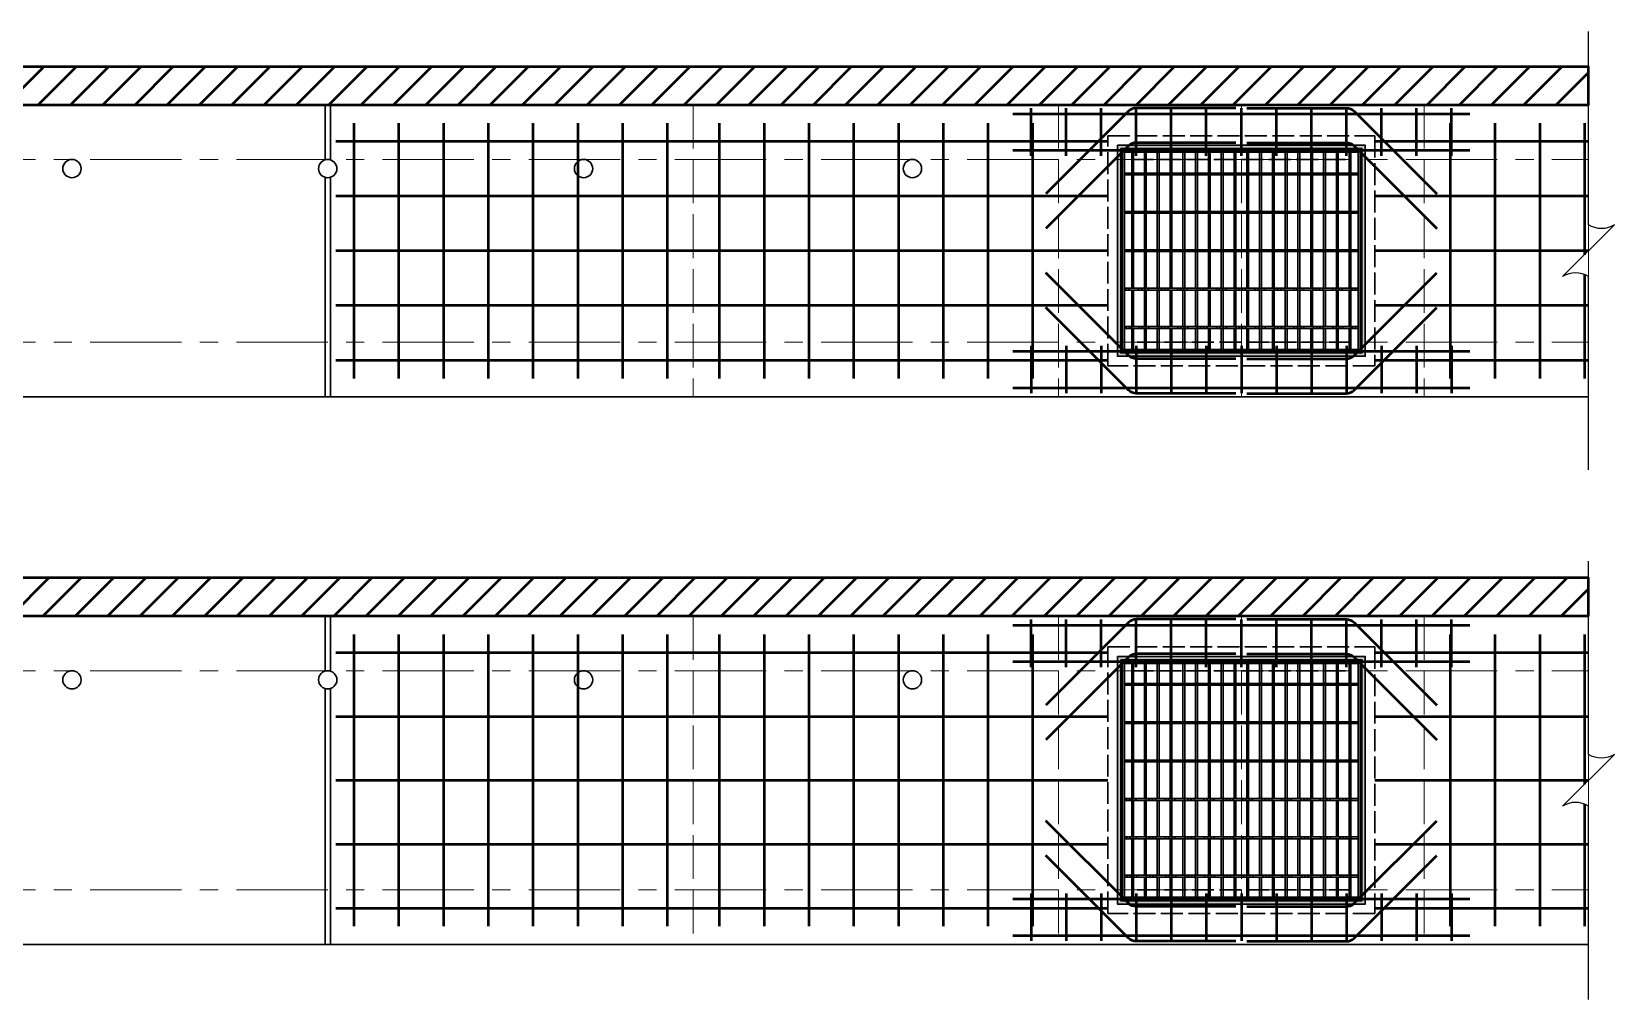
# Model space of a CAD drawing. Extents: x -4891 to 4829, y -5666 to -3242.
# Drawn here: x 2715.8 to 3148.9, y -4103.5 to -3838.5 of the extents above; entities that cross this region are included whole.
import ezdxf

# ---------------------------------------------------------------- set-up
doc = ezdxf.new("R2010")
doc.units = 0
doc.header["$MEASUREMENT"] = 0
doc.linetypes.add('ACAD_ISO02W100', pattern=[15, 12, -3])
doc.linetypes.add('CENTERX2', pattern=[4, 2.5, -0.5, 0.5, -0.5])
for name, color, linetype, lineweight in [('一、1.基本-圖框', 7, 'Continuous', 20), ('一、3.基本-變更', 1, 'Continuous', 50), ('二、1.繪圖-既有設施', 8, 'Continuous', 20), ('二、2.繪圖-施作項目', 181, 'Continuous', 30), ('二、5.繪圖-鋼筋', 60, 'Continuous', 50), ('二、6.繪圖-其他施作項目', 35, 'Continuous', 30)]:
    doc.layers.add(name, color=color, linetype=linetype, lineweight=lineweight)
doc.layers.add('一、4.基本-隱藏', color=9, linetype='ACAD_ISO02W100', lineweight=20, plot=False)
doc.layers.add('三、3.文字-註解文字', color=2, linetype='Continuous')
pattern_1 = [(45, (1726.5, -3689.8314), (-2.65165, 2.65165), []), (45, (1727.384, -3689.8314), (-2.65165, 2.65165), []), (45, (1728.2678, -3689.8314), (-2.65165, 2.65165), []), (45, (1729.1517, -3689.8314), (-2.65165, 2.65165), [])]
pattern_2 = [(45, (1611.5, -3829.8314), (-2.65165, 2.65165), []), (45, (1612.384, -3829.8314), (-2.65165, 2.65165), []), (45, (1613.2678, -3829.8314), (-2.65165, 2.65165), []), (45, (1614.1517, -3829.8314), (-2.65165, 2.65165), [])]

msp = doc.modelspace()

# ---------------------------------------------------------------- hatches: boundary and pattern name
at = {"layer": '一、3.基本-變更', "linetype": 'Continuous'}
h = msp.add_hatch(dxfattribs=at)
h.set_pattern_fill('ANSI31', color=256, scale=50)
h.paths.add_polyline_path([(3141.861, -3848.099), (2451.861, -3848.099), (2451.861, -3858.486), (3141.861, -3858.486)])
h = msp.add_hatch(dxfattribs=at)
h.set_pattern_fill('ANSI31', color=256, scale=50)
h.paths.add_polyline_path([(3141.861, -3988.099), (2451.861, -3988.099), (2451.861, -3998.486), (3141.861, -3998.486)])
at = {"layer": '二、6.繪圖-其他施作項目'}
h = msp.add_hatch(color=256, dxfattribs=at)
h.dxf.hatch_style = 1
h.paths.add_polyline_path([(3012.961, -3927.386), (3080.761, -3927.386), (3080.761, -3869.586), (3012.961, -3869.586)])
h.paths.add_polyline_path([(3013.861, -3870.486), (3079.861, -3870.486), (3079.861, -3926.486), (3013.861, -3926.486)], flags=16)
h = msp.add_hatch(dxfattribs=at)
h.set_pattern_fill('ANSI34', color=256, scale=5)
h.set_pattern_definition(pattern_1)
h.paths.add_polyline_path([(3078.861, -3877.236), (3014.861, -3877.236), (3014.861, -3877.736), (3078.861, -3877.736)])
h = msp.add_hatch(dxfattribs=at)
h.set_pattern_fill('ANSI34', color=256, scale=5)
h.set_pattern_definition(pattern_1)
h.paths.add_polyline_path([(3078.861, -3887.736), (3014.861, -3887.736), (3014.861, -3888.236), (3078.861, -3888.236)])
h = msp.add_hatch(dxfattribs=at)
h.set_pattern_fill('ANSI34', color=256, scale=5)
h.set_pattern_definition(pattern_1)
h.paths.add_polyline_path([(3078.861, -3898.236), (3014.861, -3898.236), (3014.861, -3898.736), (3078.861, -3898.736)])
h = msp.add_hatch(dxfattribs=at)
h.set_pattern_fill('ANSI34', color=256, scale=5)
h.set_pattern_definition(pattern_1)
h.paths.add_polyline_path([(3078.861, -3908.736), (3014.861, -3908.736), (3014.861, -3909.236), (3078.861, -3909.236)])
h = msp.add_hatch(dxfattribs=at)
h.set_pattern_fill('ANSI34', color=256, scale=5)
h.set_pattern_definition(pattern_1)
h.paths.add_polyline_path([(3078.861, -3919.236), (3014.861, -3919.236), (3014.861, -3919.736), (3078.861, -3919.736)])
h = msp.add_hatch(color=256, dxfattribs=at)
h.dxf.hatch_style = 1
h.paths.add_polyline_path([(3012.961, -4077.386), (3080.761, -4077.386), (3080.761, -4009.586), (3012.961, -4009.586)])
h.paths.add_polyline_path([(3013.861, -4010.486), (3079.861, -4010.486), (3079.861, -4076.486), (3013.861, -4076.486)], flags=16)
h = msp.add_hatch(dxfattribs=at)
h.set_pattern_fill('ANSI34', color=256, scale=5)
h.set_pattern_definition(pattern_2)
h.paths.add_polyline_path([(3078.861, -4016.986), (3014.861, -4016.986), (3014.861, -4017.486), (3078.861, -4017.486)])
h = msp.add_hatch(dxfattribs=at)
h.set_pattern_fill('ANSI34', color=256, scale=5)
h.set_pattern_definition(pattern_2)
h.paths.add_polyline_path([(3078.861, -4027.486), (3014.861, -4027.486), (3014.861, -4027.986), (3078.861, -4027.986)])
h = msp.add_hatch(dxfattribs=at)
h.set_pattern_fill('ANSI34', color=256, scale=5)
h.set_pattern_definition(pattern_2)
h.paths.add_polyline_path([(3078.861, -4037.986), (3014.861, -4037.986), (3014.861, -4038.486), (3078.861, -4038.486)])
h = msp.add_hatch(dxfattribs=at)
h.set_pattern_fill('ANSI34', color=256, scale=5)
h.set_pattern_definition(pattern_2)
h.paths.add_polyline_path([(3078.861, -4048.486), (3014.861, -4048.486), (3014.861, -4048.986), (3078.861, -4048.986)])
h = msp.add_hatch(dxfattribs=at)
h.set_pattern_fill('ANSI34', color=256, scale=5)
h.set_pattern_definition(pattern_2)
h.paths.add_polyline_path([(3078.861, -4058.986), (3014.861, -4058.986), (3014.861, -4059.486), (3078.861, -4059.486)])
h = msp.add_hatch(dxfattribs=at)
h.set_pattern_fill('ANSI34', color=256, scale=5)
h.set_pattern_definition(pattern_2)
h.paths.add_polyline_path([(3078.861, -4069.486), (3014.861, -4069.486), (3014.861, -4069.986), (3078.861, -4069.986)])

# ---------------------------------------------------------------- linework, layer by layer
at = {"layer": '一、1.基本-圖框', "linetype": 'Continuous'}
for points in [[(3141.861, -3848.099), (2451.861, -3848.099), (2451.861, -3938.486), (3141.861, -3938.486)], [(3141.861, -3988.099), (2451.861, -3988.099), (2451.861, -4088.486), (3141.861, -4088.486)]]:
    msp.add_lwpolyline(points, close=True, dxfattribs=at)
at = {"layer": '一、3.基本-變更', "linetype": 'Continuous'}
for points in [[(2451.861, -3858.486), (3141.861, -3858.486), (3141.861, -3848.099), (2451.861, -3848.099)], [(2451.861, -3998.486), (3141.861, -3998.486), (3141.861, -3988.099), (2451.861, -3988.099)]]:
    msp.add_lwpolyline(points, close=True, dxfattribs=at)
at = {"layer": '一、4.基本-隱藏'}
for points in [[(2896.861, -3858.486), (2896.861, -3938.486)], [(2996.861, -3858.486), (2996.861, -3938.486)], [(3046.861, -3858.486), (3046.861, -3938.486)], [(3096.861, -3858.486), (3096.861, -3938.486)], [(2896.861, -3998.486), (2896.861, -4088.486)], [(2996.861, -3998.486), (2996.861, -4088.486)], [(3046.861, -3998.486), (3046.861, -4088.486)], [(3096.861, -3998.486), (3096.861, -4088.486)]]:
    msp.add_lwpolyline(points, dxfattribs=at)
at = {"layer": '三、3.文字-註解文字'}
for points in [[(3141.861, -3958.486), (3141.861, -3905.557, 0.2828427), (3134.79, -3905.557), (3148.932, -3891.415, -0.2828427), (3141.861, -3891.415), (3141.861, -3838.486)], [(3141.861, -4103.486), (3141.861, -4050.557, 0.2828427), (3134.79, -4050.557), (3148.932, -4036.415, -0.2828427), (3141.861, -4036.415), (3141.861, -3983.486)]]:
    msp.add_lwpolyline(points, format="xyb", dxfattribs=at)
at = {"layer": '二、1.繪圖-既有設施', "linetype": 'CENTERX2', "ltscale": 10}
for points in [[(2451.861, -3873.486), (3141.861, -3873.486)], [(2451.861, -3923.486), (3141.861, -3923.486)], [(2451.861, -4013.486), (3141.861, -4013.486)], [(2451.861, -4073.486), (3141.861, -4073.486)]]:
    msp.add_lwpolyline(points, dxfattribs=at)
at = {"layer": '二、2.繪圖-施作項目', "linetype": 'Continuous'}
for points in [[(2451.861, -3858.486), (3141.861, -3858.486)], [(2796.111, -3858.486), (2796.111, -3873.601)], [(2797.611, -3858.486), (2797.611, -3873.601)], [(2796.111, -3878.371), (2796.111, -3938.486)], [(2797.611, -3878.371), (2797.611, -3938.486)], [(2451.861, -3938.486), (3141.861, -3938.486)], [(2451.861, -3998.486), (3141.861, -3998.486)], [(2796.111, -3998.486), (2796.111, -4013.601)], [(2797.611, -3998.486), (2797.611, -4013.601)], [(2796.111, -4018.371), (2796.111, -4088.486)], [(2797.611, -4018.371), (2797.611, -4088.486)], [(2451.861, -4088.486), (3141.861, -4088.486)]]:
    msp.add_lwpolyline(points, dxfattribs=at)
at = {"layer": '二、5.繪圖-鋼筋'}
for points in [[(2984.361, -3860.986), (3109.361, -3860.986)], [(2989.361, -3872.486), (2989.361, -3859.486)], [(2998.944, -3872.486), (2998.944, -3859.486)], [(3008.527, -3872.486), (3008.527, -3859.486)], [(3018.111, -3872.486), (3018.111, -3859.486)], [(3027.694, -3872.486), (3027.694, -3859.486)], [(3037.277, -3872.486), (3037.277, -3859.486)], [(3046.861, -3872.486), (3046.861, -3859.486)], [(3056.444, -3872.486), (3056.444, -3859.486)], [(3066.027, -3872.486), (3066.027, -3859.486)], [(3075.611, -3872.486), (3075.611, -3859.486)], [(3085.194, -3872.486), (3085.194, -3859.486)], [(3094.777, -3872.486), (3094.777, -3859.486)], [(3104.361, -3872.486), (3104.361, -3859.486)], [(2804.011, -3863.536), (2804.011, -3933.436)], [(2816.261, -3863.536), (2816.261, -3933.436)], [(2828.511, -3863.536), (2828.511, -3933.436)], [(2840.761, -3863.536), (2840.761, -3933.436)], [(2853.011, -3863.536), (2853.011, -3933.436)], [(2865.261, -3863.536), (2865.261, -3933.436)], [(2877.511, -3863.536), (2877.511, -3933.436)], [(2889.751, -3863.536), (2889.751, -3933.436)], [(2904.011, -3863.536), (2904.011, -3933.436)], [(2916.261, -3863.536), (2916.261, -3933.436)], [(2928.511, -3863.536), (2928.511, -3933.436)], [(2940.761, -3863.536), (2940.761, -3933.436)], [(2953.011, -3863.536), (2953.011, -3933.436)], [(2965.261, -3863.536), (2965.261, -3933.436)], [(2977.511, -3863.536), (2977.511, -3933.436)], [(2989.751, -3863.536), (2989.751, -3933.436)], [(3104.011, -3863.536), (3104.011, -3933.436)], [(3116.261, -3863.536), (3116.261, -3933.436)], [(3128.511, -3863.536), (3128.511, -3933.436)], [(3140.761, -3863.536), (3140.761, -3899.586)], [(2984.361, -3870.986), (3109.361, -3870.986)], [(3140.761, -3905.012), (3140.761, -3933.436)], [(2984.361, -3925.986), (3109.361, -3925.986)], [(2989.361, -3924.486), (2989.361, -3937.486)], [(2998.944, -3924.486), (2998.944, -3937.486)], [(3008.527, -3924.486), (3008.527, -3937.486)], [(3018.111, -3924.486), (3018.111, -3937.486)], [(3027.694, -3924.486), (3027.694, -3937.486)], [(3037.277, -3924.486), (3037.277, -3937.486)], [(3046.861, -3924.486), (3046.861, -3937.486)], [(3056.444, -3924.486), (3056.444, -3937.486)], [(3066.027, -3924.486), (3066.027, -3937.486)], [(3075.611, -3924.486), (3075.611, -3937.486)], [(3085.194, -3924.486), (3085.194, -3937.486)], [(3094.777, -3924.486), (3094.777, -3937.486)], [(3104.361, -3924.486), (3104.361, -3937.486)], [(2984.361, -3935.986), (3109.361, -3935.986)], [(2984.361, -4000.986), (3109.361, -4000.986)], [(2989.361, -4012.486), (2989.361, -3999.486)], [(2998.944, -4012.486), (2998.944, -3999.486)], [(3008.527, -4012.486), (3008.527, -3999.486)], [(3018.111, -4012.486), (3018.111, -3999.486)], [(3027.694, -4012.486), (3027.694, -3999.486)], [(3037.277, -4012.486), (3037.277, -3999.486)], [(3046.861, -4012.486), (3046.861, -3999.486)], [(3056.444, -4012.486), (3056.444, -3999.486)], [(3066.027, -4012.486), (3066.027, -3999.486)], [(3075.611, -4012.486), (3075.611, -3999.486)], [(3085.194, -4012.486), (3085.194, -3999.486)], [(3094.777, -4012.486), (3094.777, -3999.486)], [(3104.361, -4012.486), (3104.361, -3999.486)], [(2804.011, -4003.536), (2804.011, -4083.486)], [(2816.261, -4003.536), (2816.261, -4083.486)], [(2828.511, -4003.536), (2828.511, -4083.486)], [(2840.761, -4003.536), (2840.761, -4083.486)], [(2853.011, -4003.536), (2853.011, -4083.486)], [(2865.261, -4003.536), (2865.261, -4083.486)], [(2877.511, -4003.536), (2877.511, -4083.486)], [(2889.751, -4003.536), (2889.751, -4083.486)], [(2904.011, -4003.536), (2904.011, -4083.486)], [(2916.261, -4003.536), (2916.261, -4083.486)], [(2928.511, -4003.536), (2928.511, -4083.486)], [(2940.761, -4003.536), (2940.761, -4083.486)], [(2953.011, -4003.536), (2953.011, -4083.486)], [(2965.261, -4003.536), (2965.261, -4083.486)], [(2977.511, -4003.536), (2977.511, -4083.486)], [(2989.751, -4003.536), (2989.751, -4083.486)], [(3104.011, -4003.536), (3104.011, -4083.486)], [(3116.261, -4003.536), (3116.261, -4083.486)], [(3128.511, -4003.536), (3128.511, -4083.486)], [(3140.761, -4003.536), (3140.761, -4044.586)], [(2984.361, -4010.986), (3109.361, -4010.986)], [(3140.761, -4050.012), (3140.761, -4083.486)], [(2989.361, -4074.486), (2989.361, -4087.486)], [(2998.944, -4074.486), (2998.944, -4087.486)], [(3008.527, -4074.486), (3008.527, -4087.486)], [(3018.111, -4074.486), (3018.111, -4087.486)], [(3027.694, -4074.486), (3027.694, -4087.486)], [(3037.277, -4074.486), (3037.277, -4087.486)], [(3046.861, -4074.486), (3046.861, -4087.486)], [(3056.444, -4074.486), (3056.444, -4087.486)], [(3066.027, -4074.486), (3066.027, -4087.486)], [(3075.611, -4074.486), (3075.611, -4087.486)], [(3085.194, -4074.486), (3085.194, -4087.486)], [(3094.777, -4074.486), (3094.777, -4087.486)], [(3104.361, -4074.486), (3104.361, -4087.486)], [(2984.361, -4075.986), (3109.361, -4075.986)], [(2984.361, -4085.986), (3109.361, -4085.986)]]:
    msp.add_lwpolyline(points, dxfattribs=at)
for points in [[(3045.361, -3859.406), (3018.103, -3859.406, 0.1989124), (3015.982, -3860.284), (2993.361, -3882.906)], [(3048.361, -3859.406), (3075.618, -3859.406, -0.1989124), (3077.739, -3860.284), (3100.361, -3882.906)], [(3045.361, -3868.906), (3018.103, -3868.906, 0.1989124), (3015.982, -3869.784), (2993.361, -3892.406)], [(3048.361, -3868.906), (3075.618, -3868.906, -0.1989124), (3077.739, -3869.784), (3100.361, -3892.406)], [(3045.361, -3928.066), (3018.103, -3928.066, -0.1989124), (3015.982, -3927.187), (2993.361, -3904.566)], [(3048.361, -3928.066), (3075.618, -3928.066, 0.1989124), (3077.739, -3927.187), (3100.361, -3904.566)], [(3045.361, -3937.566), (3018.103, -3937.566, -0.1989124), (3015.982, -3936.687), (2993.361, -3914.066)], [(3048.361, -3937.566), (3075.618, -3937.566, 0.1989124), (3077.739, -3936.687), (3100.361, -3914.066)], [(3045.361, -3999.406), (3018.103, -3999.406, 0.1989124), (3015.982, -4000.284), (2993.361, -4022.906)], [(3048.361, -3999.406), (3075.618, -3999.406, -0.1989124), (3077.739, -4000.284), (3100.361, -4022.906)], [(3045.361, -4008.906), (3018.103, -4008.906, 0.1989124), (3015.982, -4009.784), (2993.361, -4032.406)], [(3048.361, -4008.906), (3075.618, -4008.906, -0.1989124), (3077.739, -4009.784), (3100.361, -4032.406)], [(3045.361, -4078.066), (3018.103, -4078.066, -0.1989124), (3015.982, -4077.187), (2993.361, -4054.566)], [(3048.361, -4078.066), (3075.618, -4078.066, 0.1989124), (3077.739, -4077.187), (3100.361, -4054.566)], [(3045.361, -4087.566), (3018.103, -4087.566, -0.1989124), (3015.982, -4086.687), (2993.361, -4064.066)], [(3048.361, -4087.566), (3075.618, -4087.566, 0.1989124), (3077.739, -4086.687), (3100.361, -4064.066)]]:
    msp.add_lwpolyline(points, format="xyb", dxfattribs=at)
at = {"layer": '二、5.繪圖-鋼筋', "linetype": 'Continuous'}
for points in [[(2799.111, -3868.523), (3010.361, -3868.523)], [(3083.361, -3868.523), (3141.861, -3868.523)], [(2799.111, -3883.486), (3010.361, -3883.486)], [(3083.361, -3883.486), (3141.861, -3883.486)], [(2799.111, -3898.448), (3010.361, -3898.448)], [(3083.361, -3898.448), (3141.861, -3898.448)], [(2799.111, -3913.411), (3010.361, -3913.411)], [(3083.361, -3913.411), (3141.861, -3913.411)], [(2799.111, -3928.448), (3010.361, -3928.448)], [(3083.361, -3928.448), (3141.861, -3928.448)], [(2799.111, -4008.486), (3010.361, -4008.486)], [(3083.361, -4008.486), (3141.861, -4008.486)], [(2799.111, -4025.986), (3010.361, -4025.986)], [(3083.361, -4025.986), (3141.861, -4025.986)], [(2799.111, -4043.486), (3010.361, -4043.486)], [(3083.361, -4043.486), (3141.861, -4043.486)], [(2799.111, -4060.986), (3010.361, -4060.986)], [(3083.361, -4060.986), (3141.861, -4060.986)], [(2799.111, -4078.486), (3010.361, -4078.486)], [(3083.361, -4078.486), (3141.861, -4078.486)]]:
    msp.add_lwpolyline(points, dxfattribs=at)
at = {"layer": '二、6.繪圖-其他施作項目', "linetype": 'ACAD_ISO02W100', "ltscale": 0.5}
for points in [[(3010.361, -3866.986), (3083.361, -3866.986), (3083.361, -3929.986), (3010.361, -3929.986)], [(3016.861, -3873.486), (3076.861, -3873.486), (3076.861, -3923.486), (3016.861, -3923.486)], [(3010.361, -4006.986), (3083.361, -4006.986), (3083.361, -4079.986), (3010.361, -4079.986)], [(3016.861, -4013.486), (3076.861, -4013.486), (3076.861, -4073.486), (3016.861, -4073.486)]]:
    msp.add_lwpolyline(points, close=True, dxfattribs=at)
at = {"layer": '二、6.繪圖-其他施作項目'}
for points in [[(3012.961, -3869.586), (3080.761, -3869.586), (3080.761, -3927.386), (3012.961, -3927.386)], [(3013.861, -3870.486), (3079.861, -3870.486), (3079.861, -3926.486), (3013.861, -3926.486)], [(3014.361, -3870.986), (3079.361, -3870.986), (3079.361, -3925.986), (3014.361, -3925.986)], [(3012.961, -4009.586), (3080.761, -4009.586), (3080.761, -4077.386), (3012.961, -4077.386)], [(3013.861, -4010.486), (3079.861, -4010.486), (3079.861, -4076.486), (3013.861, -4076.486)], [(3014.361, -4010.986), (3079.361, -4010.986), (3079.361, -4075.986), (3014.361, -4075.986)]]:
    msp.add_lwpolyline(points, close=True, dxfattribs=at)
for points in [[(3014.361, -3870.986), (3079.361, -3870.986)], [(3014.361, -3870.986), (3014.361, -3925.986)], [(3014.861, -3870.986), (3014.861, -3925.986)], [(3014.861, -3871.486), (3078.861, -3871.486)], [(3016.861, -3871.486), (3016.861, -3877.236)], [(3017.361, -3871.486), (3017.361, -3877.236)], [(3020.361, -3871.486), (3020.361, -3877.236)], [(3020.861, -3871.486), (3020.861, -3877.236)], [(3023.861, -3871.486), (3023.861, -3877.236)], [(3024.361, -3871.486), (3024.361, -3877.236)], [(3027.361, -3871.486), (3027.361, -3877.236)], [(3027.861, -3871.486), (3027.861, -3877.236)], [(3030.861, -3871.486), (3030.861, -3877.236)], [(3031.361, -3871.486), (3031.361, -3877.236)], [(3034.361, -3871.486), (3034.361, -3877.236)], [(3034.861, -3871.486), (3034.861, -3877.236)], [(3037.861, -3871.486), (3037.861, -3877.236)], [(3038.361, -3871.486), (3038.361, -3877.236)], [(3041.361, -3871.486), (3041.361, -3877.236)], [(3041.861, -3871.486), (3041.861, -3877.236)], [(3044.861, -3871.486), (3044.861, -3877.236)], [(3045.361, -3871.486), (3045.361, -3877.236)], [(3048.361, -3871.486), (3048.361, -3877.236)], [(3048.861, -3871.486), (3048.861, -3877.236)], [(3051.861, -3871.486), (3051.861, -3877.236)], [(3052.361, -3871.486), (3052.361, -3877.236)], [(3055.361, -3871.486), (3055.361, -3877.236)], [(3055.861, -3871.486), (3055.861, -3877.236)], [(3058.861, -3871.486), (3058.861, -3877.236)], [(3059.361, -3871.486), (3059.361, -3877.236)], [(3062.361, -3871.486), (3062.361, -3877.236)], [(3062.861, -3871.486), (3062.861, -3877.236)], [(3065.861, -3871.486), (3065.861, -3877.236)], [(3066.361, -3871.486), (3066.361, -3877.236)], [(3069.361, -3871.486), (3069.361, -3877.236)], [(3069.861, -3871.486), (3069.861, -3877.236)], [(3072.861, -3871.486), (3072.861, -3877.236)], [(3073.361, -3871.486), (3073.361, -3877.236)], [(3076.361, -3871.486), (3076.361, -3877.236)], [(3076.861, -3871.486), (3076.861, -3877.236)], [(3078.861, -3870.986), (3078.861, -3925.986)], [(3079.361, -3870.986), (3079.361, -3925.986)], [(3014.861, -3877.236), (3078.861, -3877.236)], [(3014.861, -3877.736), (3078.861, -3877.736)], [(3016.861, -3877.736), (3016.861, -3887.736)], [(3017.361, -3877.736), (3017.361, -3887.736)], [(3020.361, -3877.736), (3020.361, -3887.736)], [(3020.861, -3877.736), (3020.861, -3887.736)], [(3023.861, -3877.736), (3023.861, -3887.736)], [(3024.361, -3877.736), (3024.361, -3887.736)], [(3027.361, -3877.736), (3027.361, -3887.736)], [(3027.861, -3877.736), (3027.861, -3887.736)], [(3030.861, -3877.736), (3030.861, -3887.736)], [(3031.361, -3877.736), (3031.361, -3887.736)], [(3034.361, -3877.736), (3034.361, -3887.736)], [(3034.861, -3877.736), (3034.861, -3887.736)], [(3037.861, -3877.736), (3037.861, -3887.736)], [(3038.361, -3877.736), (3038.361, -3887.736)], [(3041.361, -3877.736), (3041.361, -3887.736)], [(3041.861, -3877.736), (3041.861, -3887.736)], [(3044.861, -3877.736), (3044.861, -3887.736)], [(3045.361, -3877.736), (3045.361, -3887.736)], [(3048.361, -3877.736), (3048.361, -3887.736)], [(3048.861, -3877.736), (3048.861, -3887.736)], [(3051.861, -3877.736), (3051.861, -3887.736)], [(3052.361, -3877.736), (3052.361, -3887.736)], [(3055.361, -3877.736), (3055.361, -3887.736)], [(3055.861, -3877.736), (3055.861, -3887.736)], [(3058.861, -3877.736), (3058.861, -3887.736)], [(3059.361, -3877.736), (3059.361, -3887.736)], [(3062.361, -3877.736), (3062.361, -3887.736)], [(3062.861, -3877.736), (3062.861, -3887.736)], [(3065.861, -3877.736), (3065.861, -3887.736)], [(3066.361, -3877.736), (3066.361, -3887.736)], [(3069.361, -3877.736), (3069.361, -3887.736)], [(3069.861, -3877.736), (3069.861, -3887.736)], [(3072.861, -3877.736), (3072.861, -3887.736)], [(3073.361, -3877.736), (3073.361, -3887.736)], [(3076.361, -3877.736), (3076.361, -3887.736)], [(3076.861, -3877.736), (3076.861, -3887.736)], [(3014.861, -3887.736), (3078.861, -3887.736)], [(3014.861, -3888.236), (3078.861, -3888.236)], [(3016.861, -3888.236), (3016.861, -3898.236)], [(3017.361, -3888.236), (3017.361, -3898.236)], [(3020.361, -3888.236), (3020.361, -3898.236)], [(3020.861, -3888.236), (3020.861, -3898.236)], [(3023.861, -3888.236), (3023.861, -3898.236)], [(3024.361, -3888.236), (3024.361, -3898.236)], [(3027.361, -3888.236), (3027.361, -3898.236)], [(3027.861, -3888.236), (3027.861, -3898.236)], [(3030.861, -3888.236), (3030.861, -3898.236)], [(3031.361, -3888.236), (3031.361, -3898.236)], [(3034.361, -3888.236), (3034.361, -3898.236)], [(3034.861, -3888.236), (3034.861, -3898.236)], [(3037.861, -3888.236), (3037.861, -3898.236)], [(3038.361, -3888.236), (3038.361, -3898.236)], [(3041.361, -3888.236), (3041.361, -3898.236)], [(3041.861, -3888.236), (3041.861, -3898.236)], [(3044.861, -3888.236), (3044.861, -3898.236)], [(3045.361, -3888.236), (3045.361, -3898.236)], [(3048.361, -3888.236), (3048.361, -3898.236)], [(3048.861, -3888.236), (3048.861, -3898.236)], [(3051.861, -3888.236), (3051.861, -3898.236)], [(3052.361, -3888.236), (3052.361, -3898.236)], [(3055.361, -3888.236), (3055.361, -3898.236)], [(3055.861, -3888.236), (3055.861, -3898.236)], [(3058.861, -3888.236), (3058.861, -3898.236)], [(3059.361, -3888.236), (3059.361, -3898.236)], [(3062.361, -3888.236), (3062.361, -3898.236)], [(3062.861, -3888.236), (3062.861, -3898.236)], [(3065.861, -3888.236), (3065.861, -3898.236)], [(3066.361, -3888.236), (3066.361, -3898.236)], [(3069.361, -3888.236), (3069.361, -3898.236)], [(3069.861, -3888.236), (3069.861, -3898.236)], [(3072.861, -3888.236), (3072.861, -3898.236)], [(3073.361, -3888.236), (3073.361, -3898.236)], [(3076.361, -3888.236), (3076.361, -3898.236)], [(3076.861, -3888.236), (3076.861, -3898.236)], [(3014.861, -3898.236), (3078.861, -3898.236)], [(3014.861, -3898.736), (3078.861, -3898.736)], [(3016.861, -3898.736), (3016.861, -3908.736)], [(3017.361, -3898.736), (3017.361, -3908.736)], [(3020.361, -3898.736), (3020.361, -3908.736)], [(3020.861, -3898.736), (3020.861, -3908.736)], [(3023.861, -3898.736), (3023.861, -3908.736)], [(3024.361, -3898.736), (3024.361, -3908.736)], [(3027.361, -3898.736), (3027.361, -3908.736)], [(3027.861, -3898.736), (3027.861, -3908.736)], [(3030.861, -3898.736), (3030.861, -3908.736)], [(3031.361, -3898.736), (3031.361, -3908.736)], [(3034.361, -3898.736), (3034.361, -3908.736)], [(3034.861, -3898.736), (3034.861, -3908.736)], [(3037.861, -3898.736), (3037.861, -3908.736)], [(3038.361, -3898.736), (3038.361, -3908.736)], [(3041.361, -3898.736), (3041.361, -3908.736)], [(3041.861, -3898.736), (3041.861, -3908.736)], [(3044.861, -3898.736), (3044.861, -3908.736)], [(3045.361, -3898.736), (3045.361, -3908.736)], [(3048.361, -3898.736), (3048.361, -3908.736)], [(3048.861, -3898.736), (3048.861, -3908.736)], [(3051.861, -3898.736), (3051.861, -3908.736)], [(3052.361, -3898.736), (3052.361, -3908.736)], [(3055.361, -3898.736), (3055.361, -3908.736)], [(3055.861, -3898.736), (3055.861, -3908.736)], [(3058.861, -3898.736), (3058.861, -3908.736)], [(3059.361, -3898.736), (3059.361, -3908.736)], [(3062.361, -3898.736), (3062.361, -3908.736)], [(3062.861, -3898.736), (3062.861, -3908.736)], [(3065.861, -3898.736), (3065.861, -3908.736)], [(3066.361, -3898.736), (3066.361, -3908.736)], [(3069.361, -3898.736), (3069.361, -3908.736)], [(3069.861, -3898.736), (3069.861, -3908.736)], [(3072.861, -3898.736), (3072.861, -3908.736)], [(3073.361, -3898.736), (3073.361, -3908.736)], [(3076.361, -3898.736), (3076.361, -3908.736)], [(3076.861, -3898.736), (3076.861, -3908.736)], [(3014.861, -3908.736), (3078.861, -3908.736)], [(3014.861, -3909.236), (3078.861, -3909.236)], [(3016.861, -3909.236), (3016.861, -3919.236)], [(3017.361, -3909.236), (3017.361, -3919.236)], [(3020.361, -3909.236), (3020.361, -3919.236)], [(3020.861, -3909.236), (3020.861, -3919.236)], [(3023.861, -3909.236), (3023.861, -3919.236)], [(3024.361, -3909.236), (3024.361, -3919.236)], [(3027.361, -3909.236), (3027.361, -3919.236)], [(3027.861, -3909.236), (3027.861, -3919.236)], [(3030.861, -3909.236), (3030.861, -3919.236)], [(3031.361, -3909.236), (3031.361, -3919.236)], [(3034.361, -3909.236), (3034.361, -3919.236)], [(3034.861, -3909.236), (3034.861, -3919.236)], [(3037.861, -3909.236), (3037.861, -3919.236)], [(3038.361, -3909.236), (3038.361, -3919.236)], [(3041.361, -3909.236), (3041.361, -3919.236)], [(3041.861, -3909.236), (3041.861, -3919.236)], [(3044.861, -3909.236), (3044.861, -3919.236)], [(3045.361, -3909.236), (3045.361, -3919.236)], [(3048.361, -3909.236), (3048.361, -3919.236)], [(3048.861, -3909.236), (3048.861, -3919.236)], [(3051.861, -3909.236), (3051.861, -3919.236)], [(3052.361, -3909.236), (3052.361, -3919.236)], [(3055.361, -3909.236), (3055.361, -3919.236)], [(3055.861, -3909.236), (3055.861, -3919.236)], [(3058.861, -3909.236), (3058.861, -3919.236)], [(3059.361, -3909.236), (3059.361, -3919.236)], [(3062.361, -3909.236), (3062.361, -3919.236)], [(3062.861, -3909.236), (3062.861, -3919.236)], [(3065.861, -3909.236), (3065.861, -3919.236)], [(3066.361, -3909.236), (3066.361, -3919.236)], [(3069.361, -3909.236), (3069.361, -3919.236)], [(3069.861, -3909.236), (3069.861, -3919.236)], [(3072.861, -3909.236), (3072.861, -3919.236)], [(3073.361, -3909.236), (3073.361, -3919.236)], [(3076.361, -3909.236), (3076.361, -3919.236)], [(3076.861, -3909.236), (3076.861, -3919.236)], [(3014.861, -3919.236), (3078.861, -3919.236)], [(3014.861, -3919.736), (3078.861, -3919.736)], [(3016.861, -3919.736), (3016.861, -3925.486)], [(3017.361, -3919.736), (3017.361, -3925.486)], [(3020.361, -3919.736), (3020.361, -3925.486)], [(3020.861, -3919.736), (3020.861, -3925.486)], [(3023.861, -3919.736), (3023.861, -3925.486)], [(3024.361, -3919.736), (3024.361, -3925.486)], [(3027.361, -3919.736), (3027.361, -3925.486)], [(3027.861, -3919.736), (3027.861, -3925.486)], [(3030.861, -3919.736), (3030.861, -3925.486)], [(3031.361, -3919.736), (3031.361, -3925.486)], [(3034.361, -3919.736), (3034.361, -3925.486)], [(3034.861, -3919.736), (3034.861, -3925.486)], [(3037.861, -3919.736), (3037.861, -3925.486)], [(3038.361, -3919.736), (3038.361, -3925.486)], [(3041.361, -3919.736), (3041.361, -3925.486)], [(3041.861, -3919.736), (3041.861, -3925.486)], [(3044.861, -3919.736), (3044.861, -3925.486)], [(3045.361, -3919.736), (3045.361, -3925.486)], [(3048.361, -3919.736), (3048.361, -3925.486)], [(3048.861, -3919.736), (3048.861, -3925.486)], [(3051.861, -3919.736), (3051.861, -3925.486)], [(3052.361, -3919.736), (3052.361, -3925.486)], [(3055.361, -3919.736), (3055.361, -3925.486)], [(3055.861, -3919.736), (3055.861, -3925.486)], [(3058.861, -3919.736), (3058.861, -3925.486)], [(3059.361, -3919.736), (3059.361, -3925.486)], [(3062.361, -3919.736), (3062.361, -3925.486)], [(3062.861, -3919.736), (3062.861, -3925.486)], [(3065.861, -3919.736), (3065.861, -3925.486)], [(3066.361, -3919.736), (3066.361, -3925.486)], [(3069.361, -3919.736), (3069.361, -3925.486)], [(3069.861, -3919.736), (3069.861, -3925.486)], [(3072.861, -3919.736), (3072.861, -3925.486)], [(3073.361, -3919.736), (3073.361, -3925.486)], [(3076.361, -3919.736), (3076.361, -3925.486)], [(3076.861, -3919.736), (3076.861, -3925.486)], [(3014.361, -3925.986), (3079.361, -3925.986)], [(3014.861, -3925.486), (3078.861, -3925.486)], [(3014.361, -4010.986), (3079.361, -4010.986)], [(3014.361, -4010.986), (3014.361, -4075.986)], [(3014.861, -4010.986), (3014.861, -4075.986)], [(3014.861, -4011.486), (3078.861, -4011.486)], [(3016.861, -4011.486), (3016.861, -4016.986)], [(3017.361, -4011.486), (3017.361, -4016.986)], [(3020.361, -4011.486), (3020.361, -4016.986)], [(3020.861, -4011.486), (3020.861, -4016.986)], [(3023.861, -4011.486), (3023.861, -4016.986)], [(3024.361, -4011.486), (3024.361, -4016.986)], [(3027.361, -4011.486), (3027.361, -4016.986)], [(3027.861, -4011.486), (3027.861, -4016.986)], [(3030.861, -4011.486), (3030.861, -4016.986)], [(3031.361, -4011.486), (3031.361, -4016.986)], [(3034.361, -4011.486), (3034.361, -4016.986)], [(3034.861, -4011.486), (3034.861, -4016.986)], [(3037.861, -4011.486), (3037.861, -4016.986)], [(3038.361, -4011.486), (3038.361, -4016.986)], [(3041.361, -4011.486), (3041.361, -4016.986)], [(3041.861, -4011.486), (3041.861, -4016.986)], [(3044.861, -4011.486), (3044.861, -4016.986)], [(3045.361, -4011.486), (3045.361, -4016.986)], [(3048.361, -4011.486), (3048.361, -4016.986)], [(3048.861, -4011.486), (3048.861, -4016.986)], [(3051.861, -4011.486), (3051.861, -4016.986)], [(3052.361, -4011.486), (3052.361, -4016.986)], [(3055.361, -4011.486), (3055.361, -4016.986)], [(3055.861, -4011.486), (3055.861, -4016.986)], [(3058.861, -4011.486), (3058.861, -4016.986)], [(3059.361, -4011.486), (3059.361, -4016.986)], [(3062.361, -4011.486), (3062.361, -4016.986)], [(3062.861, -4011.486), (3062.861, -4016.986)], [(3065.861, -4011.486), (3065.861, -4016.986)], [(3066.361, -4011.486), (3066.361, -4016.986)], [(3069.361, -4011.486), (3069.361, -4016.986)], [(3069.861, -4011.486), (3069.861, -4016.986)], [(3072.861, -4011.486), (3072.861, -4016.986)], [(3073.361, -4011.486), (3073.361, -4016.986)], [(3076.361, -4011.486), (3076.361, -4016.986)], [(3076.861, -4011.486), (3076.861, -4016.986)], [(3078.861, -4010.986), (3078.861, -4075.986)], [(3079.361, -4010.986), (3079.361, -4075.986)], [(3014.861, -4016.986), (3078.861, -4016.986)], [(3014.861, -4017.486), (3078.861, -4017.486)], [(3016.861, -4017.486), (3016.861, -4027.486)], [(3017.361, -4017.486), (3017.361, -4027.486)], [(3020.361, -4017.486), (3020.361, -4027.486)], [(3020.861, -4017.486), (3020.861, -4027.486)], [(3023.861, -4017.486), (3023.861, -4027.486)], [(3024.361, -4017.486), (3024.361, -4027.486)], [(3027.361, -4017.486), (3027.361, -4027.486)], [(3027.861, -4017.486), (3027.861, -4027.486)], [(3030.861, -4017.486), (3030.861, -4027.486)], [(3031.361, -4017.486), (3031.361, -4027.486)], [(3034.361, -4017.486), (3034.361, -4027.486)], [(3034.861, -4017.486), (3034.861, -4027.486)], [(3037.861, -4017.486), (3037.861, -4027.486)], [(3038.361, -4017.486), (3038.361, -4027.486)], [(3041.361, -4017.486), (3041.361, -4027.486)], [(3041.861, -4017.486), (3041.861, -4027.486)], [(3044.861, -4017.486), (3044.861, -4027.486)], [(3045.361, -4017.486), (3045.361, -4027.486)], [(3048.361, -4017.486), (3048.361, -4027.486)], [(3048.861, -4017.486), (3048.861, -4027.486)], [(3051.861, -4017.486), (3051.861, -4027.486)], [(3052.361, -4017.486), (3052.361, -4027.486)], [(3055.361, -4017.486), (3055.361, -4027.486)], [(3055.861, -4017.486), (3055.861, -4027.486)], [(3058.861, -4017.486), (3058.861, -4027.486)], [(3059.361, -4017.486), (3059.361, -4027.486)], [(3062.361, -4017.486), (3062.361, -4027.486)], [(3062.861, -4017.486), (3062.861, -4027.486)], [(3065.861, -4017.486), (3065.861, -4027.486)], [(3066.361, -4017.486), (3066.361, -4027.486)], [(3069.361, -4017.486), (3069.361, -4027.486)], [(3069.861, -4017.486), (3069.861, -4027.486)], [(3072.861, -4017.486), (3072.861, -4027.486)], [(3073.361, -4017.486), (3073.361, -4027.486)], [(3076.361, -4017.486), (3076.361, -4027.486)], [(3076.861, -4017.486), (3076.861, -4027.486)], [(3014.861, -4027.486), (3078.861, -4027.486)], [(3014.861, -4027.986), (3078.861, -4027.986)], [(3016.861, -4027.986), (3016.861, -4037.986)], [(3017.361, -4027.986), (3017.361, -4037.986)], [(3020.361, -4027.986), (3020.361, -4037.986)], [(3020.861, -4027.986), (3020.861, -4037.986)], [(3023.861, -4027.986), (3023.861, -4037.986)], [(3024.361, -4027.986), (3024.361, -4037.986)], [(3027.361, -4027.986), (3027.361, -4037.986)], [(3027.861, -4027.986), (3027.861, -4037.986)], [(3030.861, -4027.986), (3030.861, -4037.986)], [(3031.361, -4027.986), (3031.361, -4037.986)], [(3034.361, -4027.986), (3034.361, -4037.986)], [(3034.861, -4027.986), (3034.861, -4037.986)], [(3037.861, -4027.986), (3037.861, -4037.986)], [(3038.361, -4027.986), (3038.361, -4037.986)], [(3041.361, -4027.986), (3041.361, -4037.986)], [(3041.861, -4027.986), (3041.861, -4037.986)], [(3044.861, -4027.986), (3044.861, -4037.986)], [(3045.361, -4027.986), (3045.361, -4037.986)], [(3048.361, -4027.986), (3048.361, -4037.986)], [(3048.861, -4027.986), (3048.861, -4037.986)], [(3051.861, -4027.986), (3051.861, -4037.986)], [(3052.361, -4027.986), (3052.361, -4037.986)], [(3055.361, -4027.986), (3055.361, -4037.986)], [(3055.861, -4027.986), (3055.861, -4037.986)], [(3058.861, -4027.986), (3058.861, -4037.986)], [(3059.361, -4027.986), (3059.361, -4037.986)], [(3062.361, -4027.986), (3062.361, -4037.986)], [(3062.861, -4027.986), (3062.861, -4037.986)], [(3065.861, -4027.986), (3065.861, -4037.986)], [(3066.361, -4027.986), (3066.361, -4037.986)], [(3069.361, -4027.986), (3069.361, -4037.986)], [(3069.861, -4027.986), (3069.861, -4037.986)], [(3072.861, -4027.986), (3072.861, -4037.986)], [(3073.361, -4027.986), (3073.361, -4037.986)], [(3076.361, -4027.986), (3076.361, -4037.986)], [(3076.861, -4027.986), (3076.861, -4037.986)], [(3014.861, -4037.986), (3078.861, -4037.986)], [(3014.861, -4038.486), (3078.861, -4038.486)], [(3016.861, -4038.486), (3016.861, -4048.486)], [(3017.361, -4038.486), (3017.361, -4048.486)], [(3020.361, -4038.486), (3020.361, -4048.486)], [(3020.861, -4038.486), (3020.861, -4048.486)], [(3023.861, -4038.486), (3023.861, -4048.486)], [(3024.361, -4038.486), (3024.361, -4048.486)], [(3027.361, -4038.486), (3027.361, -4048.486)], [(3027.861, -4038.486), (3027.861, -4048.486)], [(3030.861, -4038.486), (3030.861, -4048.486)], [(3031.361, -4038.486), (3031.361, -4048.486)], [(3034.361, -4038.486), (3034.361, -4048.486)], [(3034.861, -4038.486), (3034.861, -4048.486)], [(3037.861, -4038.486), (3037.861, -4048.486)], [(3038.361, -4038.486), (3038.361, -4048.486)], [(3041.361, -4038.486), (3041.361, -4048.486)], [(3041.861, -4038.486), (3041.861, -4048.486)], [(3044.861, -4038.486), (3044.861, -4048.486)], [(3045.361, -4038.486), (3045.361, -4048.486)], [(3048.361, -4038.486), (3048.361, -4048.486)], [(3048.861, -4038.486), (3048.861, -4048.486)], [(3051.861, -4038.486), (3051.861, -4048.486)], [(3052.361, -4038.486), (3052.361, -4048.486)], [(3055.361, -4038.486), (3055.361, -4048.486)], [(3055.861, -4038.486), (3055.861, -4048.486)], [(3058.861, -4038.486), (3058.861, -4048.486)], [(3059.361, -4038.486), (3059.361, -4048.486)], [(3062.361, -4038.486), (3062.361, -4048.486)], [(3062.861, -4038.486), (3062.861, -4048.486)], [(3065.861, -4038.486), (3065.861, -4048.486)], [(3066.361, -4038.486), (3066.361, -4048.486)], [(3069.361, -4038.486), (3069.361, -4048.486)], [(3069.861, -4038.486), (3069.861, -4048.486)], [(3072.861, -4038.486), (3072.861, -4048.486)], [(3073.361, -4038.486), (3073.361, -4048.486)], [(3076.361, -4038.486), (3076.361, -4048.486)], [(3076.861, -4038.486), (3076.861, -4048.486)], [(3014.861, -4048.486), (3078.861, -4048.486)], [(3014.861, -4048.986), (3078.861, -4048.986)], [(3016.861, -4048.986), (3016.861, -4058.986)], [(3017.361, -4048.986), (3017.361, -4058.986)], [(3020.361, -4048.986), (3020.361, -4058.986)], [(3020.861, -4048.986), (3020.861, -4058.986)], [(3023.861, -4048.986), (3023.861, -4058.986)], [(3024.361, -4048.986), (3024.361, -4058.986)], [(3027.361, -4048.986), (3027.361, -4058.986)], [(3027.861, -4048.986), (3027.861, -4058.986)], [(3030.861, -4048.986), (3030.861, -4058.986)], [(3031.361, -4048.986), (3031.361, -4058.986)], [(3034.361, -4048.986), (3034.361, -4058.986)], [(3034.861, -4048.986), (3034.861, -4058.986)], [(3037.861, -4048.986), (3037.861, -4058.986)], [(3038.361, -4048.986), (3038.361, -4058.986)], [(3041.361, -4048.986), (3041.361, -4058.986)], [(3041.861, -4048.986), (3041.861, -4058.986)], [(3044.861, -4048.986), (3044.861, -4058.986)], [(3045.361, -4048.986), (3045.361, -4058.986)], [(3048.361, -4048.986), (3048.361, -4058.986)], [(3048.861, -4048.986), (3048.861, -4058.986)], [(3051.861, -4048.986), (3051.861, -4058.986)], [(3052.361, -4048.986), (3052.361, -4058.986)], [(3055.361, -4048.986), (3055.361, -4058.986)], [(3055.861, -4048.986), (3055.861, -4058.986)], [(3058.861, -4048.986), (3058.861, -4058.986)], [(3059.361, -4048.986), (3059.361, -4058.986)], [(3062.361, -4048.986), (3062.361, -4058.986)], [(3062.861, -4048.986), (3062.861, -4058.986)], [(3065.861, -4048.986), (3065.861, -4058.986)], [(3066.361, -4048.986), (3066.361, -4058.986)], [(3069.361, -4048.986), (3069.361, -4058.986)], [(3069.861, -4048.986), (3069.861, -4058.986)], [(3072.861, -4048.986), (3072.861, -4058.986)], [(3073.361, -4048.986), (3073.361, -4058.986)], [(3076.361, -4048.986), (3076.361, -4058.986)], [(3076.861, -4048.986), (3076.861, -4058.986)], [(3014.861, -4058.986), (3078.861, -4058.986)], [(3014.861, -4059.486), (3078.861, -4059.486)], [(3016.861, -4059.486), (3016.861, -4069.486)], [(3017.361, -4059.486), (3017.361, -4069.486)], [(3020.361, -4059.486), (3020.361, -4069.486)], [(3020.861, -4059.486), (3020.861, -4069.486)], [(3023.861, -4059.486), (3023.861, -4069.486)], [(3024.361, -4059.486), (3024.361, -4069.486)], [(3027.361, -4059.486), (3027.361, -4069.486)], [(3027.861, -4059.486), (3027.861, -4069.486)], [(3030.861, -4059.486), (3030.861, -4069.486)], [(3031.361, -4059.486), (3031.361, -4069.486)], [(3034.361, -4059.486), (3034.361, -4069.486)], [(3034.861, -4059.486), (3034.861, -4069.486)], [(3037.861, -4059.486), (3037.861, -4069.486)], [(3038.361, -4059.486), (3038.361, -4069.486)], [(3041.361, -4059.486), (3041.361, -4069.486)], [(3041.861, -4059.486), (3041.861, -4069.486)], [(3044.861, -4059.486), (3044.861, -4069.486)], [(3045.361, -4059.486), (3045.361, -4069.486)], [(3048.361, -4059.486), (3048.361, -4069.486)], [(3048.861, -4059.486), (3048.861, -4069.486)], [(3051.861, -4059.486), (3051.861, -4069.486)], [(3052.361, -4059.486), (3052.361, -4069.486)], [(3055.361, -4059.486), (3055.361, -4069.486)], [(3055.861, -4059.486), (3055.861, -4069.486)], [(3058.861, -4059.486), (3058.861, -4069.486)], [(3059.361, -4059.486), (3059.361, -4069.486)], [(3062.361, -4059.486), (3062.361, -4069.486)], [(3062.861, -4059.486), (3062.861, -4069.486)], [(3065.861, -4059.486), (3065.861, -4069.486)], [(3066.361, -4059.486), (3066.361, -4069.486)], [(3069.361, -4059.486), (3069.361, -4069.486)], [(3069.861, -4059.486), (3069.861, -4069.486)], [(3072.861, -4059.486), (3072.861, -4069.486)], [(3073.361, -4059.486), (3073.361, -4069.486)], [(3076.361, -4059.486), (3076.361, -4069.486)], [(3076.861, -4059.486), (3076.861, -4069.486)], [(3014.861, -4069.486), (3078.861, -4069.486)], [(3014.861, -4069.986), (3078.861, -4069.986)], [(3016.861, -4069.986), (3016.861, -4075.486)], [(3017.361, -4069.986), (3017.361, -4075.486)], [(3020.361, -4069.986), (3020.361, -4075.486)], [(3020.861, -4069.986), (3020.861, -4075.486)], [(3023.861, -4069.986), (3023.861, -4075.486)], [(3024.361, -4069.986), (3024.361, -4075.486)], [(3027.361, -4069.986), (3027.361, -4075.486)], [(3027.861, -4069.986), (3027.861, -4075.486)], [(3030.861, -4069.986), (3030.861, -4075.486)], [(3031.361, -4069.986), (3031.361, -4075.486)], [(3034.361, -4069.986), (3034.361, -4075.486)], [(3034.861, -4069.986), (3034.861, -4075.486)], [(3037.861, -4069.986), (3037.861, -4075.486)], [(3038.361, -4069.986), (3038.361, -4075.486)], [(3041.361, -4069.986), (3041.361, -4075.486)], [(3041.861, -4069.986), (3041.861, -4075.486)], [(3044.861, -4069.986), (3044.861, -4075.486)], [(3045.361, -4069.986), (3045.361, -4075.486)], [(3048.361, -4069.986), (3048.361, -4075.486)], [(3048.861, -4069.986), (3048.861, -4075.486)], [(3051.861, -4069.986), (3051.861, -4075.486)], [(3052.361, -4069.986), (3052.361, -4075.486)], [(3055.361, -4069.986), (3055.361, -4075.486)], [(3055.861, -4069.986), (3055.861, -4075.486)], [(3058.861, -4069.986), (3058.861, -4075.486)], [(3059.361, -4069.986), (3059.361, -4075.486)], [(3062.361, -4069.986), (3062.361, -4075.486)], [(3062.861, -4069.986), (3062.861, -4075.486)], [(3065.861, -4069.986), (3065.861, -4075.486)], [(3066.361, -4069.986), (3066.361, -4075.486)], [(3069.361, -4069.986), (3069.361, -4075.486)], [(3069.861, -4069.986), (3069.861, -4075.486)], [(3072.861, -4069.986), (3072.861, -4075.486)], [(3073.361, -4069.986), (3073.361, -4075.486)], [(3076.361, -4069.986), (3076.361, -4075.486)], [(3076.861, -4069.986), (3076.861, -4075.486)], [(3014.361, -4075.986), (3079.361, -4075.986)], [(3014.861, -4075.486), (3078.861, -4075.486)]]:
    msp.add_lwpolyline(points, dxfattribs=at)
for centre in [(2726.861, -3875.986), (2796.861, -3875.986), (2866.861, -3875.986), (2956.861, -3875.986), (2726.861, -4015.986), (2796.861, -4015.986), (2866.861, -4015.986), (2956.861, -4015.986)]:
    msp.add_circle(centre, 2.5, dxfattribs=at)

doc.saveas('drawing.dxf')
